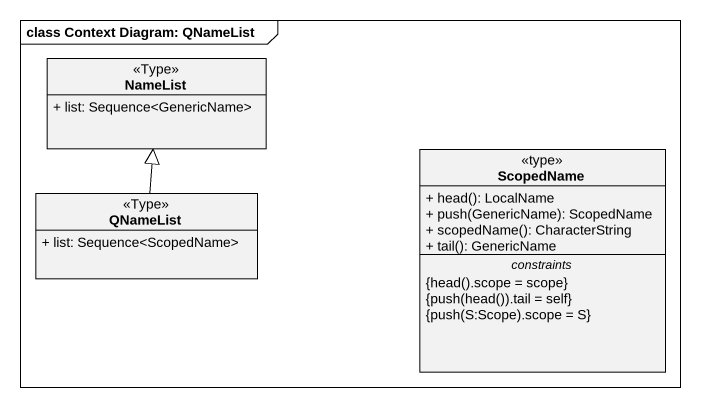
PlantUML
@startuml
mainframe class Context Diagram: QNameList
hide circle
hide empty members
skinparam classAttributeIconSize 0
class NameList <<Type>> {
  + list: Sequence<GenericName>
}
class ScopedName <<type>> {
  + head(): LocalName
  + push(GenericName): ScopedName
  + scopedName(): CharacterString
  + tail(): GenericName
  -- constraints --
  {field} {head().scope = scope}
  {field} {push(head()).tail = self}
  {field} {push(S:Scope).scope = S}
}
class QNameList <<Type>> {
  + list: Sequence<ScopedName>
}
QNameList -up-|> NameList
@enduml
